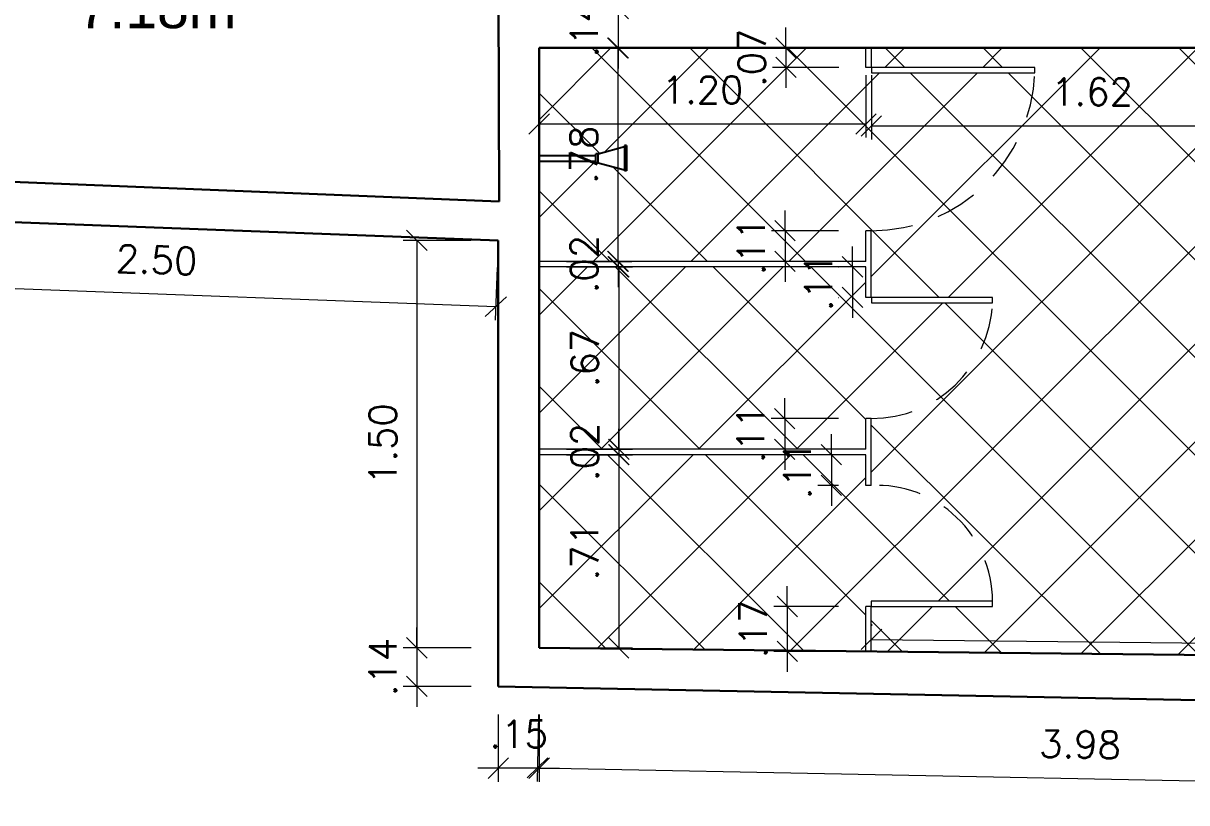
# Model space of a CAD drawing. Header units: centimetres. Extents: x 459.1 to 510, y 305.5 to 323.6.
# Drawn here: x 489.816 to 494.088, y 306.003 to 308.867 of the extents above; entities that cross this region are included whole.
import ezdxf

# ---------------------------------------------------------------- set-up
doc = ezdxf.new("R2010")
doc.units = ezdxf.units.CM
doc.header["$LTSCALE"] = 0.8
doc.linetypes.add('HIDDEN', pattern=[9.525, 6.35, -3.175])
for name, color, linetype, lineweight in [('ARQ-ALVENARIA', 1, 'Continuous', 30), ('ARQ-COTAS', 30, 'Continuous', 9), ('ARQ-ESQ-TRACEJADA', 2, 'HIDDEN', 9), ('ARQ-ESQUADRIA', 2, 'Continuous', 15), ('ARQ-HACHURA', 253, 'Continuous', 9), ('ARQ-TEXTO4', 4, 'Continuous', 30)]:
    doc.layers.add(name, color=color, linetype=linetype, lineweight=lineweight)
doc.layers.add('Peça Sanitária', color=9, linetype='Continuous')
doc.styles.add('arial', font='arial.ttf')
doc.styles.add('Romans_Anot', font='romans.shx')
doc.dimstyles.new('Escala 1-50', dxfattribs={"dimscale": 0.5, "dimtxt": 0.2, "dimasz": 0.15, "dimexe": 0.1, "dimexo": 0.2, "dimgap": 0.15, "dimtad": 1, "dimzin": 4, "dimdsep": 46, "dimtxsty": 'Romans_Anot', "dimblk": 'OBLIQUE', "dimcen": 0.25, "dimclrd": 256, "dimclre": 256, "dimclrt": 2, "dimadec": 0, "dimazin": 0, "dimtfac": 1, "dimtix": 1, "dimtmove": 2, "dimatfit": 3, "dimfxl": 1, "dimtfillclr": 256, "dimlwd": -1, "dimlwe": -1, "dimarcsym": 0})

# ---------------------------------------------------------------- blocks, each defined once
blk = doc.blocks.new('_Oblique')
at = {"color": 0, "linetype": 'ByBlock', "lineweight": -2}
blk.add_line((-0.5, -0.5), (0.5, 0.5), dxfattribs=at)
blk = doc.blocks.new('*D208')
at = {"layer": 'ARQ-COTAS', "ltscale": 0.03, "transparency": 16777216}
for p, q in [((489.0556, 308.0629), (489.0483, 307.8698)), ((491.5561, 307.9694), (491.5488, 307.7763)), ((489.0502, 307.9198), (491.5507, 307.8263))]:
    blk.add_line(p, q, dxfattribs=at)
at = {"layer": 'Defpoints', "color": 0, "lineweight": 5, "ltscale": 0.03, "transparency": 16777216}
for p in [(489.0593, 308.1628), (491.5598, 308.0693), (491.5507, 307.8263)]:
    blk.add_point(p, dxfattribs=at)
at = {"layer": 'ARQ-COTAS', "ltscale": 0.03, "transparency": 16777216, "xscale": 0.075, "yscale": 0.075, "zscale": 0.075}
for p, rotation in [((489.0502, 307.9198), 177.8586615851163), ((491.5507, 307.8263), 357.8586615851163)]:
    blk.add_blockref('_Oblique', p, dxfattribs=dict(at, rotation=rotation))
at = {"layer": 'ARQ-COTAS', "color": 2, "ltscale": 0.03, "transparency": 16777216, "insert": (490.3051, 307.9979), "char_height": 0.1, "attachment_point": 5, "rotation": 357.8587, "style": 'Romans_Anot'}
blk.add_mtext('2.50', dxfattribs=at)
blk = doc.blocks.new('*D209')
at = {"layer": 'ARQ-COTAS', "ltscale": 0.03, "transparency": 16777216}
for p, q in [((491.4598, 308.0693), (491.2107, 308.0693)), ((491.2607, 308.0693), (491.2607, 306.5725)), ((491.4598, 306.5725), (491.2107, 306.5725))]:
    blk.add_line(p, q, dxfattribs=at)
at = {"layer": 'Defpoints', "color": 0, "lineweight": 5, "ltscale": 0.03, "transparency": 16777216}
for p in [(491.5598, 308.0693), (491.2607, 306.5725), (491.5598, 306.5725)]:
    blk.add_point(p, dxfattribs=at)
at = {"layer": 'ARQ-COTAS', "ltscale": 0.03, "transparency": 16777216, "xscale": 0.075, "yscale": 0.075, "zscale": 0.075}
for p, rotation in [((491.2607, 308.0693), 90), ((491.2607, 306.5725), 270)]:
    blk.add_blockref('_Oblique', p, dxfattribs=dict(at, rotation=rotation))
at = {"layer": 'ARQ-COTAS', "color": 2, "ltscale": 0.03, "transparency": 16777216, "insert": (491.1357, 307.3209), "char_height": 0.1, "attachment_point": 5, "rotation": 90, "style": 'Romans_Anot'}
blk.add_mtext('1.50', dxfattribs=at)
blk = doc.blocks.new('*D210')
at = {"layer": 'ARQ-COTAS', "ltscale": 0.03, "transparency": 16777216}
for p, q in [((491.2608, 306.5725), (491.2608, 306.6475)), ((491.4598, 306.5725), (491.2108, 306.5725)), ((491.2608, 306.5725), (491.2608, 306.431)), ((491.4598, 306.431), (491.2108, 306.431)), ((491.2608, 306.431), (491.2608, 306.356))]:
    blk.add_line(p, q, dxfattribs=at)
at = {"layer": 'Defpoints', "color": 0, "lineweight": 5, "ltscale": 0.03, "transparency": 16777216}
for p in [(491.5598, 306.5725), (491.2608, 306.431), (491.5598, 306.431)]:
    blk.add_point(p, dxfattribs=at)
at = {"layer": 'ARQ-COTAS', "ltscale": 0.03, "transparency": 16777216, "xscale": 0.075, "yscale": 0.075, "zscale": 0.075}
for p, rotation in [((491.2608, 306.5725), 270), ((491.2608, 306.431), 90)]:
    blk.add_blockref('_Oblique', p, dxfattribs=dict(at, rotation=rotation))
at = {"layer": 'ARQ-COTAS', "color": 2, "ltscale": 0.03, "transparency": 16777216, "insert": (491.1358, 306.5018), "char_height": 0.1, "attachment_point": 5, "rotation": 90, "style": 'Romans_Anot'}
blk.add_mtext('.14', dxfattribs=at)
blk = doc.blocks.new('*D211')
at = {"layer": 'ARQ-COTAS', "ltscale": 0.03, "transparency": 16777216}
for p, q in [((491.5598, 306.3281), (491.5598, 306.0805)), ((491.7098, 306.3281), (491.7098, 306.0805)), ((491.5598, 306.1305), (491.4848, 306.1305)), ((491.7098, 306.1305), (491.5598, 306.1305)), ((491.7098, 306.1305), (491.7848, 306.1305))]:
    blk.add_line(p, q, dxfattribs=at)
at = {"layer": 'Defpoints', "color": 0, "lineweight": 5, "ltscale": 0.03, "transparency": 16777216}
for p in [(491.5598, 306.4281), (491.7098, 306.4281), (491.5598, 306.1305)]:
    blk.add_point(p, dxfattribs=at)
at = {"layer": 'ARQ-COTAS', "ltscale": 0.03, "transparency": 16777216, "xscale": 0.075, "yscale": 0.075, "zscale": 0.075}
blk.add_blockref('_Oblique', (491.5598, 306.1305), dxfattribs=at)
at = {"layer": 'ARQ-COTAS', "ltscale": 0.03, "transparency": 16777216, "xscale": 0.075, "yscale": 0.075, "zscale": 0.075, "rotation": 180}
blk.add_blockref('_Oblique', (491.7098, 306.1305), dxfattribs=at)
at = {"layer": 'ARQ-COTAS', "color": 2, "ltscale": 0.03, "transparency": 16777216, "insert": (491.6348, 306.2555), "char_height": 0.1, "attachment_point": 5, "style": 'Romans_Anot'}
blk.add_mtext('.15', dxfattribs=at)
blk = doc.blocks.new('*D212')
at = {"layer": 'ARQ-COTAS', "ltscale": 0.03, "transparency": 16777216}
for p, q in [((491.7078, 306.3281), (491.703, 306.0821)), ((495.6876, 306.2495), (495.6827, 306.0035)), ((491.7039, 306.1321), (495.6837, 306.0535))]:
    blk.add_line(p, q, dxfattribs=at)
at = {"layer": 'Defpoints', "color": 0, "lineweight": 5, "ltscale": 0.03, "transparency": 16777216}
for p in [(491.7098, 306.4281), (495.6896, 306.3495), (495.6837, 306.0535)]:
    blk.add_point(p, dxfattribs=at)
at = {"layer": 'ARQ-COTAS', "ltscale": 0.03, "transparency": 16777216, "xscale": 0.075, "yscale": 0.075, "zscale": 0.075}
for p, rotation in [((491.7039, 306.1321), 178.8685486396014), ((495.6837, 306.0535), 358.8685486396014)]:
    blk.add_blockref('_Oblique', p, dxfattribs=dict(at, rotation=rotation))
at = {"layer": 'ARQ-COTAS', "color": 2, "ltscale": 0.03, "transparency": 16777216, "insert": (493.6963, 306.2177), "char_height": 0.1, "attachment_point": 5, "rotation": 358.8685, "style": 'Romans_Anot'}
blk.add_mtext('3.98', dxfattribs=at)
blk = doc.blocks.new('*D415')
at = {"layer": 'ARQ-COTAS', "ltscale": 0.03, "transparency": 16777216}
for p, q in [((492.0006, 308.9204), (492.0006, 308.9954)), ((491.9014, 308.9204), (491.9506, 308.9204)), ((492.0006, 308.9204), (492.0006, 308.7765)), ((491.9014, 308.7765), (491.9506, 308.7765)), ((492.0006, 308.7765), (492.0006, 308.7015))]:
    blk.add_line(p, q, dxfattribs=at)
at = {"layer": 'Defpoints', "color": 0, "lineweight": 5, "ltscale": 0.03, "transparency": 16777216}
for p in [(492.0014, 308.9204), (492.0006, 308.7765), (492.0014, 308.7765)]:
    blk.add_point(p, dxfattribs=at)
at = {"layer": 'ARQ-COTAS', "ltscale": 0.03, "transparency": 16777216, "xscale": 0.075, "yscale": 0.075, "zscale": 0.075}
for p, rotation in [((492.0006, 308.9204), 270), ((492.0006, 308.7765), 90)]:
    blk.add_blockref('_Oblique', p, dxfattribs=dict(at, rotation=rotation))
at = {"layer": 'ARQ-COTAS', "color": 2, "ltscale": 0.03, "transparency": 16777216, "insert": (491.8756, 308.8485), "char_height": 0.1, "attachment_point": 5, "rotation": 90, "style": 'Romans_Anot'}
blk.add_mtext('.14', dxfattribs=at)
blk = doc.blocks.new('*D416')
at = {"layer": 'ARQ-COTAS', "ltscale": 0.03, "transparency": 16777216}
for p, q in [((491.8098, 308.7765), (492.0485, 308.7765)), ((491.9985, 308.7765), (491.9985, 307.9924)), ((491.8098, 307.9924), (492.0485, 307.9924))]:
    blk.add_line(p, q, dxfattribs=at)
at = {"layer": 'Defpoints', "color": 0, "lineweight": 5, "ltscale": 0.03, "transparency": 16777216}
for p in [(491.7098, 308.7765), (491.7098, 307.9924), (491.9985, 307.9924)]:
    blk.add_point(p, dxfattribs=at)
at = {"layer": 'ARQ-COTAS', "ltscale": 0.03, "transparency": 16777216, "xscale": 0.075, "yscale": 0.075, "zscale": 0.075}
for p, rotation in [((491.9985, 308.7765), 90), ((491.9985, 307.9924), 270)]:
    blk.add_blockref('_Oblique', p, dxfattribs=dict(at, rotation=rotation))
at = {"layer": 'ARQ-COTAS', "color": 2, "ltscale": 0.03, "transparency": 16777216, "insert": (491.8735, 308.3844), "char_height": 0.1, "attachment_point": 5, "rotation": 90, "style": 'Romans_Anot'}
blk.add_mtext('.78', dxfattribs=at)
blk = doc.blocks.new('*D417')
at = {"layer": 'ARQ-COTAS', "ltscale": 0.03, "transparency": 16777216}
for p, q in [((491.9999, 307.9924), (491.9999, 308.0674)), ((491.8098, 307.9924), (492.0499, 307.9924)), ((491.8098, 307.9724), (492.0499, 307.9724)), ((491.9999, 307.9924), (491.9999, 307.9724)), ((491.9999, 307.9724), (491.9999, 307.8974))]:
    blk.add_line(p, q, dxfattribs=at)
at = {"layer": 'Defpoints', "color": 0, "lineweight": 5, "ltscale": 0.03, "transparency": 16777216}
for p in [(491.7098, 307.9924), (491.7098, 307.9724), (491.9999, 307.9724)]:
    blk.add_point(p, dxfattribs=at)
at = {"layer": 'ARQ-COTAS', "ltscale": 0.03, "transparency": 16777216, "xscale": 0.075, "yscale": 0.075, "zscale": 0.075}
for p, rotation in [((491.9999, 307.9924), 270), ((491.9999, 307.9724), 90)]:
    blk.add_blockref('_Oblique', p, dxfattribs=dict(at, rotation=rotation))
at = {"layer": 'ARQ-COTAS', "color": 2, "ltscale": 0.03, "transparency": 16777216, "insert": (491.8749, 307.9824), "char_height": 0.1, "attachment_point": 5, "rotation": 90, "style": 'Romans_Anot'}
blk.add_mtext('.02', dxfattribs=at)
blk = doc.blocks.new('*D419')
at = {"layer": 'ARQ-COTAS', "ltscale": 0.03, "transparency": 16777216}
for p, q in [((491.8098, 307.9724), (492.0526, 307.9724)), ((492.0026, 307.9724), (492.0026, 307.3021)), ((491.8098, 307.3021), (492.0526, 307.3021))]:
    blk.add_line(p, q, dxfattribs=at)
at = {"layer": 'Defpoints', "color": 0, "lineweight": 5, "ltscale": 0.03, "transparency": 16777216}
for p in [(491.7098, 307.9724), (491.7098, 307.3021), (492.0026, 307.3021)]:
    blk.add_point(p, dxfattribs=at)
at = {"layer": 'ARQ-COTAS', "ltscale": 0.03, "transparency": 16777216, "xscale": 0.075, "yscale": 0.075, "zscale": 0.075}
for p, rotation in [((492.0026, 307.9724), 90), ((492.0026, 307.3021), 270)]:
    blk.add_blockref('_Oblique', p, dxfattribs=dict(at, rotation=rotation))
at = {"layer": 'ARQ-COTAS', "color": 2, "ltscale": 0.03, "transparency": 16777216, "insert": (491.8776, 307.6372), "char_height": 0.1, "attachment_point": 5, "rotation": 90, "style": 'Romans_Anot'}
blk.add_mtext('.67', dxfattribs=at)
blk = doc.blocks.new('*D421')
at = {"layer": 'ARQ-COTAS', "ltscale": 0.03, "transparency": 16777216}
for p, q in [((492.0028, 307.3021), (492.0028, 307.3771)), ((491.8098, 307.3021), (492.0528, 307.3021)), ((491.8098, 307.2821), (492.0528, 307.2821)), ((492.0028, 307.3021), (492.0028, 307.2821)), ((492.0028, 307.2821), (492.0028, 307.2071))]:
    blk.add_line(p, q, dxfattribs=at)
at = {"layer": 'Defpoints', "color": 0, "lineweight": 5, "ltscale": 0.03, "transparency": 16777216}
for p in [(491.7098, 307.3021), (491.7098, 307.2821), (492.0028, 307.2821)]:
    blk.add_point(p, dxfattribs=at)
at = {"layer": 'ARQ-COTAS', "ltscale": 0.03, "transparency": 16777216, "xscale": 0.075, "yscale": 0.075, "zscale": 0.075}
for p, rotation in [((492.0028, 307.3021), 270), ((492.0028, 307.2821), 90)]:
    blk.add_blockref('_Oblique', p, dxfattribs=dict(at, rotation=rotation))
at = {"layer": 'ARQ-COTAS', "color": 2, "ltscale": 0.03, "transparency": 16777216, "insert": (491.8778, 307.2921), "char_height": 0.1, "attachment_point": 5, "rotation": 90, "style": 'Romans_Anot'}
blk.add_mtext('.02', dxfattribs=at)
blk = doc.blocks.new('*D422')
at = {"layer": 'ARQ-COTAS', "ltscale": 0.03, "transparency": 16777216}
for p, q in [((491.8098, 307.2821), (492.0522, 307.2821)), ((492.0022, 307.2821), (492.0022, 306.5725)), ((491.8098, 306.5725), (492.0522, 306.5725))]:
    blk.add_line(p, q, dxfattribs=at)
at = {"layer": 'Defpoints', "color": 0, "lineweight": 5, "ltscale": 0.03, "transparency": 16777216}
for p in [(491.7098, 307.2821), (491.7098, 306.5725), (492.0022, 306.5725)]:
    blk.add_point(p, dxfattribs=at)
at = {"layer": 'ARQ-COTAS', "ltscale": 0.03, "transparency": 16777216, "xscale": 0.075, "yscale": 0.075, "zscale": 0.075}
for p, rotation in [((492.0022, 307.2821), 90), ((492.0022, 306.5725), 270)]:
    blk.add_blockref('_Oblique', p, dxfattribs=dict(at, rotation=rotation))
at = {"layer": 'ARQ-COTAS', "color": 2, "ltscale": 0.03, "transparency": 16777216, "insert": (491.8772, 306.9273), "char_height": 0.1, "attachment_point": 5, "rotation": 90, "style": 'Romans_Anot'}
blk.add_mtext('.71', dxfattribs=at)
blk = doc.blocks.new('*D423')
at = {"layer": 'ARQ-COTAS', "ltscale": 0.03, "transparency": 16777216}
for p, q in [((492.6163, 308.7765), (492.6163, 308.8515)), ((492.8098, 308.7765), (492.5663, 308.7765)), ((492.6163, 308.7765), (492.6163, 308.7049)), ((492.8098, 308.7049), (492.5663, 308.7049)), ((492.6163, 308.7049), (492.6163, 308.6299))]:
    blk.add_line(p, q, dxfattribs=at)
at = {"layer": 'Defpoints', "color": 0, "lineweight": 5, "ltscale": 0.03, "transparency": 16777216}
for p in [(492.9098, 308.7765), (492.6163, 308.7049), (492.9098, 308.7049)]:
    blk.add_point(p, dxfattribs=at)
at = {"layer": 'ARQ-COTAS', "ltscale": 0.03, "transparency": 16777216, "xscale": 0.075, "yscale": 0.075, "zscale": 0.075}
for p, rotation in [((492.6163, 308.7765), 270), ((492.6163, 308.7049), 90)]:
    blk.add_blockref('_Oblique', p, dxfattribs=dict(at, rotation=rotation))
at = {"layer": 'ARQ-COTAS', "color": 2, "ltscale": 0.03, "transparency": 16777216, "insert": (492.4913, 308.7407), "char_height": 0.1, "attachment_point": 5, "rotation": 90, "style": 'Romans_Anot'}
blk.add_mtext('.07', dxfattribs=at)
blk = doc.blocks.new('*D424')
at = {"layer": 'ARQ-COTAS', "ltscale": 0.03, "transparency": 16777216}
for p, q in [((492.6131, 308.1049), (492.6131, 308.1799)), ((492.8097, 308.1049), (492.5631, 308.1049)), ((492.6131, 308.1049), (492.6131, 307.9924)), ((492.8097, 307.9924), (492.5631, 307.9924)), ((492.6131, 307.9924), (492.6131, 307.9174))]:
    blk.add_line(p, q, dxfattribs=at)
at = {"layer": 'Defpoints', "color": 0, "lineweight": 5, "ltscale": 0.03, "transparency": 16777216}
for p in [(492.9097, 308.1049), (492.6131, 307.9924), (492.9097, 307.9924)]:
    blk.add_point(p, dxfattribs=at)
at = {"layer": 'ARQ-COTAS', "ltscale": 0.03, "transparency": 16777216, "xscale": 0.075, "yscale": 0.075, "zscale": 0.075}
for p, rotation in [((492.6131, 308.1049), 270), ((492.6131, 307.9924), 90)]:
    blk.add_blockref('_Oblique', p, dxfattribs=dict(at, rotation=rotation))
at = {"layer": 'ARQ-COTAS', "color": 2, "ltscale": 0.03, "transparency": 16777216, "insert": (492.4881, 308.0486), "char_height": 0.1, "attachment_point": 5, "rotation": 90, "style": 'Romans_Anot'}
blk.add_mtext('.11', dxfattribs=at)
blk = doc.blocks.new('*D426')
at = {"layer": 'ARQ-COTAS', "ltscale": 0.03, "transparency": 16777216}
for p, q in [((492.8604, 307.9724), (492.8604, 308.0474)), ((492.8097, 307.9724), (492.8104, 307.9724)), ((492.8604, 307.9724), (492.8604, 307.8599)), ((492.8097, 307.8599), (492.8104, 307.8599)), ((492.8604, 307.8599), (492.8604, 307.7849))]:
    blk.add_line(p, q, dxfattribs=at)
at = {"layer": 'Defpoints', "color": 0, "lineweight": 5, "ltscale": 0.03, "transparency": 16777216}
for p in [(492.9097, 307.9724), (492.8604, 307.8599), (492.9097, 307.8599)]:
    blk.add_point(p, dxfattribs=at)
at = {"layer": 'ARQ-COTAS', "ltscale": 0.03, "transparency": 16777216, "xscale": 0.075, "yscale": 0.075, "zscale": 0.075}
for p, rotation in [((492.8604, 307.9724), 270), ((492.8604, 307.8599), 90)]:
    blk.add_blockref('_Oblique', p, dxfattribs=dict(at, rotation=rotation))
at = {"layer": 'ARQ-COTAS', "color": 2, "ltscale": 0.03, "transparency": 16777216, "insert": (492.7354, 307.9161), "char_height": 0.1, "attachment_point": 5, "rotation": 90, "style": 'Romans_Anot'}
blk.add_mtext('.11', dxfattribs=at)
blk = doc.blocks.new('*D427')
at = {"layer": 'ARQ-COTAS', "ltscale": 0.03, "transparency": 16777216}
for p, q in [((492.6117, 307.4149), (492.6117, 307.4899)), ((492.8097, 307.4149), (492.5617, 307.4149)), ((492.6117, 307.4149), (492.6117, 307.3021)), ((492.8097, 307.3021), (492.5617, 307.3021)), ((492.6117, 307.3021), (492.6117, 307.2271))]:
    blk.add_line(p, q, dxfattribs=at)
at = {"layer": 'Defpoints', "color": 0, "lineweight": 5, "ltscale": 0.03, "transparency": 16777216}
for p in [(492.9097, 307.4149), (492.6117, 307.3021), (492.9097, 307.3021)]:
    blk.add_point(p, dxfattribs=at)
at = {"layer": 'ARQ-COTAS', "ltscale": 0.03, "transparency": 16777216, "xscale": 0.075, "yscale": 0.075, "zscale": 0.075}
for p, rotation in [((492.6117, 307.4149), 270), ((492.6117, 307.3021), 90)]:
    blk.add_blockref('_Oblique', p, dxfattribs=dict(at, rotation=rotation))
at = {"layer": 'ARQ-COTAS', "color": 2, "ltscale": 0.03, "transparency": 16777216, "insert": (492.4867, 307.3585), "char_height": 0.1, "attachment_point": 5, "rotation": 90, "style": 'Romans_Anot'}
blk.add_mtext('.11', dxfattribs=at)
blk = doc.blocks.new('*D428')
at = {"layer": 'ARQ-COTAS', "ltscale": 0.03, "transparency": 16777216}
for p, q in [((492.7831, 307.2821), (492.7831, 307.3571)), ((492.8097, 307.2821), (492.7331, 307.2821)), ((492.7831, 307.2821), (492.7831, 307.1694)), ((492.8097, 307.1694), (492.7331, 307.1694)), ((492.7831, 307.1694), (492.7831, 307.0944))]:
    blk.add_line(p, q, dxfattribs=at)
at = {"layer": 'Defpoints', "color": 0, "lineweight": 5, "ltscale": 0.03, "transparency": 16777216}
for p in [(492.9097, 307.2821), (492.7831, 307.1694), (492.9097, 307.1694)]:
    blk.add_point(p, dxfattribs=at)
at = {"layer": 'ARQ-COTAS', "ltscale": 0.03, "transparency": 16777216, "xscale": 0.075, "yscale": 0.075, "zscale": 0.075}
for p, rotation in [((492.7831, 307.2821), 270), ((492.7831, 307.1694), 90)]:
    blk.add_blockref('_Oblique', p, dxfattribs=dict(at, rotation=rotation))
at = {"layer": 'ARQ-COTAS', "color": 2, "ltscale": 0.03, "transparency": 16777216, "insert": (492.6581, 307.2257), "char_height": 0.1, "attachment_point": 5, "rotation": 90, "style": 'Romans_Anot'}
blk.add_mtext('.11', dxfattribs=at)
blk = doc.blocks.new('*D429')
at = {"layer": 'ARQ-COTAS', "ltscale": 0.03, "transparency": 16777216}
for p, q in [((492.6211, 306.7244), (492.6211, 306.7994)), ((492.8097, 306.7244), (492.5711, 306.7244)), ((492.6211, 306.7244), (492.6211, 306.5594)), ((492.8097, 306.5594), (492.5711, 306.5594)), ((492.6211, 306.5594), (492.6211, 306.4844))]:
    blk.add_line(p, q, dxfattribs=at)
at = {"layer": 'Defpoints', "color": 0, "lineweight": 5, "ltscale": 0.03, "transparency": 16777216}
for p in [(492.9097, 306.7244), (492.6211, 306.5594), (492.9097, 306.5594)]:
    blk.add_point(p, dxfattribs=at)
at = {"layer": 'ARQ-COTAS', "ltscale": 0.03, "transparency": 16777216, "xscale": 0.075, "yscale": 0.075, "zscale": 0.075}
for p, rotation in [((492.6211, 306.7244), 270), ((492.6211, 306.5594), 90)]:
    blk.add_blockref('_Oblique', p, dxfattribs=dict(at, rotation=rotation))
at = {"layer": 'ARQ-COTAS', "color": 2, "ltscale": 0.03, "transparency": 16777216, "insert": (492.4961, 306.6419), "char_height": 0.1, "attachment_point": 5, "rotation": 90, "style": 'Romans_Anot'}
blk.add_mtext('.17', dxfattribs=at)
blk = doc.blocks.new('*D435')
at = {"layer": 'ARQ-COTAS', "ltscale": 0.03, "transparency": 16777216}
for p, q in [((492.9298, 308.6765), (492.9298, 308.4402)), ((494.5508, 308.6765), (494.5508, 308.4402)), ((492.9298, 308.4902), (494.5508, 308.4902))]:
    blk.add_line(p, q, dxfattribs=at)
at = {"layer": 'Defpoints', "color": 0, "lineweight": 5, "ltscale": 0.03, "transparency": 16777216}
for p in [(492.9298, 308.7765), (494.5508, 308.7765), (494.5508, 308.4902)]:
    blk.add_point(p, dxfattribs=at)
at = {"layer": 'ARQ-COTAS', "ltscale": 0.03, "transparency": 16777216, "xscale": 0.075, "yscale": 0.075, "zscale": 0.075, "rotation": 180}
blk.add_blockref('_Oblique', (492.9298, 308.4902), dxfattribs=at)
at = {"layer": 'ARQ-COTAS', "ltscale": 0.03, "transparency": 16777216, "xscale": 0.075, "yscale": 0.075, "zscale": 0.075}
blk.add_blockref('_Oblique', (494.5508, 308.4902), dxfattribs=at)
at = {"layer": 'ARQ-COTAS', "color": 2, "ltscale": 0.03, "transparency": 16777216, "insert": (493.7403, 308.6152), "char_height": 0.1, "attachment_point": 5, "style": 'Romans_Anot'}
blk.add_mtext('1.62', dxfattribs=at)
blk = doc.blocks.new('*D441')
at = {"layer": 'ARQ-COTAS', "ltscale": 0.03, "transparency": 16777216}
for p, q in [((492.9307, 306.6594), (492.9307, 306.6536)), ((495.6907, 306.629), (495.6906, 306.6232)), ((492.9301, 306.6036), (495.6901, 306.5732))]:
    blk.add_line(p, q, dxfattribs=at)
at = {"layer": 'Defpoints', "color": 0, "lineweight": 5, "ltscale": 0.03, "transparency": 16777216}
for p in [(492.9296, 306.5594), (495.6901, 306.5732), (495.6896, 306.529)]:
    blk.add_point(p, dxfattribs=at)
at = {"layer": 'ARQ-COTAS', "ltscale": 0.03, "transparency": 16777216, "xscale": 0.075, "yscale": 0.075, "zscale": 0.075}
for p, rotation in [((492.9301, 306.6036), 179.3691035341456), ((495.6901, 306.5732), 359.3691035341456)]:
    blk.add_blockref('_Oblique', p, dxfattribs=dict(at, rotation=rotation))
at = {"layer": 'ARQ-COTAS', "color": 2, "ltscale": 0.03, "transparency": 16777216, "insert": (494.3115, 306.7134), "char_height": 0.1, "attachment_point": 5, "rotation": 359.3691, "style": 'Romans_Anot'}
blk.add_mtext('2.76', dxfattribs=at)
blk = doc.blocks.new('*D446')
at = {"layer": 'ARQ-COTAS', "ltscale": 0.03, "transparency": 16777216}
for p, q in [((491.7098, 308.6765), (491.7098, 308.4473)), ((492.9098, 308.6764), (492.9098, 308.4472)), ((491.7098, 308.4973), (492.9098, 308.4972))]:
    blk.add_line(p, q, dxfattribs=at)
at = {"layer": 'Defpoints', "color": 0, "lineweight": 5, "ltscale": 0.03, "transparency": 16777216}
for p in [(491.7098, 308.7765), (492.9098, 308.7764), (492.9098, 308.4972)]:
    blk.add_point(p, dxfattribs=at)
at = {"layer": 'ARQ-COTAS', "ltscale": 0.03, "transparency": 16777216, "xscale": 0.075, "yscale": 0.075, "zscale": 0.075}
for p, rotation in [((491.7098, 308.4973), 179.9962937509682), ((492.9098, 308.4972), 359.9962937509683)]:
    blk.add_blockref('_Oblique', p, dxfattribs=dict(at, rotation=rotation))
at = {"layer": 'ARQ-COTAS', "color": 2, "ltscale": 0.03, "transparency": 16777216, "insert": (492.3098, 308.6222), "char_height": 0.1, "attachment_point": 5, "rotation": 359.9963, "style": 'Romans_Anot'}
blk.add_mtext('1.20', dxfattribs=at)

msp = doc.modelspace()

# ---------------------------------------------------------------- hatches: boundary and pattern name
at = {"layer": 'ARQ-HACHURA', "ltscale": 0.03, "transparency": 33554687}
h = msp.add_hatch(dxfattribs=at)
h.set_pattern_fill('ANSI37', color=256, scale=0.08, angle=270)
h.paths.add_polyline_path([(493.7807, 310.2804), (493.3357, 310.2804), (493.3357, 310.3004), (493.3157, 310.3004), (493.3174, 310.384), (491.7045, 310.3734), (491.7045, 309.6604), (493.3022, 309.6604), (493.3063, 309.855), (493.3263, 309.855, 0.405729)])
h.paths.add_polyline_path([(493.7952, 310.9704), (493.3502, 310.9704), (493.3502, 310.9904), (493.3302, 310.9904), (493.3335, 311.1441), (491.7045, 311.1334), (491.7045, 310.78), (491.9127, 310.78), (491.9127, 310.7861), (491.921, 310.7861), (492.0176, 310.8119), (492.0176, 310.8161), (492.0259, 310.8161), (492.0259, 310.7227), (492.0176, 310.7227), (492.0176, 310.7268), (491.921, 310.7527), (491.9127, 310.7527), (491.9127, 310.7588), (491.7045, 310.7588), (491.7045, 310.3934), (493.3178, 310.404), (493.3208, 310.5454), (493.3408, 310.5454, 0.406388)])
h.paths.add_polyline_path([(487.0772, 307.3696), (487.0772, 307.4021), (487.0772, 308.1121), (485.9582, 308.1121), (485.9582, 306.6292), (487.0772, 306.6321), (487.0771, 306.6696), (486.3772, 306.6696), (486.3772, 306.7096, -0.431544)])
h.paths.add_polyline_path([(485.9382, 308.1121), (485.1382, 308.1121), (485.1382, 306.6271), (485.3232, 306.6271), (485.9182, 306.6291), (485.9382, 306.6292)])
h.paths.add_polyline_path([(492.9297, 307.1694), (492.9097, 307.1694), (492.9097, 307.2821), (491.7098, 307.2821), (491.7098, 306.5725), (492.9096, 306.5594), (492.9097, 306.7244), (492.9297, 306.7244), (492.9297, 306.7444), (493.3747, 306.7444, 0.427723)])
h.paths.add_polyline_path([(493.375, 307.8399), (492.93, 307.8399), (492.93, 307.8599), (492.9097, 307.8599), (492.9097, 307.9724), (491.7098, 307.9724), (491.7098, 307.3021), (492.9097, 307.3021), (492.9097, 307.4149), (492.9297, 307.4149, 0.400612)])
h.paths.add_polyline_path([(493.5298, 308.6849), (492.9298, 308.6849), (492.9298, 308.7049), (492.9098, 308.7049), (492.9098, 308.7765), (491.7098, 308.7765), (491.7098, 308.3819), (491.9179, 308.3819), (491.9179, 308.388), (491.9262, 308.388), (492.0228, 308.4139), (492.0228, 308.418), (492.0312, 308.418), (492.0312, 308.3246), (492.0228, 308.3246), (492.0228, 308.3288), (491.9262, 308.3547), (491.9179, 308.3547), (491.9179, 308.3607), (491.7098, 308.3607), (491.7098, 307.9924), (492.9097, 307.9924), (492.9097, 308.1049), (492.9297, 308.1049, 0.404302)])
h.paths.add_polyline_path([(493.3211, 309.6102), (493.3211, 309.6104), (493.3011, 309.6104), (493.3017, 309.6404), (491.7045, 309.6404), (491.7045, 308.9204), (493.2865, 308.9204), (493.2917, 309.1654), (493.3117, 309.1654), (493.3117, 309.1854), (493.7567, 309.1854, 0.422113)])
h.paths.add_polyline_path([(494.5508, 308.7765), (492.9298, 308.7765), (492.9298, 308.7049), (493.5298, 308.7049), (493.5298, 308.6849, -0.404302), (492.9297, 308.1049), (492.9297, 307.8599), (492.93, 307.8599), (493.375, 307.8599), (493.375, 307.8399, -0.400612), (492.9297, 307.4149), (492.9297, 307.1694, -0.427723), (493.3747, 306.7444), (493.3747, 306.7244), (492.9297, 306.7244), (492.9296, 306.5592), (495.6896, 306.529), (495.9276, 307.9593), (495.9342, 307.9988, -0.445555), (495.3491, 308.6493), (495.3491, 308.6893), (496.0491, 308.6893), (496.0557, 308.7287), (496.0606, 308.7583), (495.1616, 308.7583), (495.1616, 307.8583), (494.7116, 307.8583), (494.7116, 307.3063), (494.5614, 307.3356)])
h.paths.add_polyline_path([(496.4787, 311.3215), (494.6666, 311.2053), (494.6666, 311.1153), (494.5266, 311.1153), (493.7554, 311.1469), (493.3535, 311.1443), (493.3502, 310.9904), (493.7952, 310.9904), (493.7952, 310.9704, -0.406388), (493.3408, 310.5454), (493.3357, 310.3004), (493.7807, 310.3004), (493.7807, 310.2804, -0.405729), (493.3263, 309.855), (493.3211, 309.6102, -0.421593), (493.7567, 309.1862), (493.7567, 309.1654), (493.3117, 309.1654), (493.3065, 308.9204), (494.5435, 308.9204), (494.5266, 310.4353), (494.6666, 310.4353), (494.6666, 309.8083), (495.1166, 309.8083), (495.1166, 308.9083), (496.0856, 308.9083), (496.0936, 308.9577), (496.1017, 309.007), (495.4017, 309.007), (495.4017, 309.047, -0.480237), (496.2142, 309.6979), (496.2223, 309.7473)])
h.paths.add_polyline_path([(485.9825, 307.3927), (487.105, 307.3927), (487.105, 307.9518), (485.9825, 307.9518)], flags=9)
h.paths.add_polyline_path([(494.317, 306.5275), (495.6378, 306.5275), (495.6378, 307.3392), (494.317, 307.3392)], flags=9)
h.paths.add_polyline_path([(494.5964, 310.2067), (495.7892, 310.2067), (495.7892, 311.0185), (494.5964, 311.0185)], flags=25)

# ---------------------------------------------------------------- linework, layer by layer
at = {"layer": 'ARQ-ALVENARIA'}
for p, q in [((491.554, 311.1329), (491.5633, 308.2129)), ((491.7098, 306.5725), (491.7098, 308.7765)), ((491.7098, 308.7765), (494.5508, 308.7765)), ((491.5633, 308.2129), (489.059, 308.3129)), ((491.5598, 308.0693), (489.0593, 308.1628)), ((491.5598, 306.431), (491.5598, 308.0693)), ((495.6896, 306.529), (491.7098, 306.5725)), ((495.8266, 306.3468), (491.5598, 306.431))]:
    msp.add_line(p, q, dxfattribs=at)
at = {"layer": 'ARQ-ESQ-TRACEJADA', "ltscale": 0.03}
for centre, radius, start, end in [((492.9297, 308.7053), 0.6004, 270, 358.0543), ((492.9297, 307.8607), 0.4458, 270, 357.3265), ((492.9492, 306.7444), 0.4254, 0, 92.6301)]:
    msp.add_arc(centre, radius, start, end, dxfattribs=at)
at = {"layer": 'ARQ-ESQUADRIA'}
for p, q in [((492.9098, 308.7049), (492.9098, 308.7765)), ((492.9298, 308.7049), (492.9298, 308.7765)), ((492.9298, 308.7049), (492.9098, 308.7049)), ((492.9297, 308.1049), (492.9097, 308.1049)), ((492.9097, 307.9924), (492.9097, 308.1049)), ((492.9297, 307.8599), (492.9297, 308.1049)), ((492.9097, 307.9924), (491.7098, 307.9924)), ((492.9097, 307.9724), (491.7098, 307.9724)), ((492.9097, 307.8599), (492.9097, 307.9724)), ((492.9297, 307.8599), (492.9097, 307.8599)), ((492.9297, 307.4149), (492.9097, 307.4149)), ((492.9097, 307.3021), (492.9097, 307.4149)), ((492.9297, 307.1694), (492.9297, 307.4149)), ((492.9097, 307.3021), (491.7098, 307.3021)), ((492.9097, 307.2821), (491.7098, 307.2821)), ((492.9097, 307.1694), (492.9097, 307.2821)), ((492.9297, 307.1694), (492.9097, 307.1694)), ((492.9096, 306.5594), (492.9097, 306.7244)), ((492.9297, 306.7244), (492.9097, 306.7244)), ((492.9296, 306.5594), (492.9297, 306.7244))]:
    msp.add_line(p, q, dxfattribs=at)
for points in [[(492.9298, 308.7049), (492.9298, 308.6849), (493.5298, 308.6849), (493.5298, 308.7049)], [(493.375, 307.8399), (493.375, 307.8599), (492.93, 307.8599), (492.93, 307.8399)], [(493.3747, 306.7244), (493.3747, 306.7444), (492.9297, 306.7444), (492.9297, 306.7244)]]:
    msp.add_lwpolyline(points, close=True, dxfattribs=at)
at = {"layer": 'Peça Sanitária'}
for p, q in [((491.7096, 308.3819), (491.9179, 308.3819)), ((491.9262, 308.388), (491.9179, 308.388)), ((491.9179, 308.3547), (491.9179, 308.388)), ((491.9262, 308.388), (492.0228, 308.4139)), ((491.9262, 308.3547), (491.9262, 308.388)), ((492.0228, 308.418), (492.0228, 308.3246)), ((492.0312, 308.418), (492.0228, 308.418)), ((492.0312, 308.418), (492.0312, 308.3246)), ((491.7096, 308.3607), (491.9179, 308.3607)), ((491.9262, 308.3547), (491.9179, 308.3547)), ((491.9262, 308.3547), (492.0228, 308.3288)), ((492.0312, 308.3246), (492.0228, 308.3246))]:
    msp.add_line(p, q, dxfattribs=at)

# ---------------------------------------------------------------- texts
at = {"layer": 'ARQ-TEXTO4', "ltscale": 0.03, "insert": (489.0402, 309.7491), "char_height": 0.15, "attachment_point": 1, "style": 'arial'}
msp.add_mtext_dynamic_manual_height_columns('\\pi0.3595,t1.4095;PASTELARIA / PRÉ \\P\\pi0.15563,t1.20563;PREPARO DE MASSAS \\P\\pi0.47604,t1.52604;E SOBREMESAS\\P\\pi0.97551,t2.02551;7.18m²', width=2.589806, gutter_width=39.7083, heights=[0], dxfattribs=at)

# ---------------------------------------------------------------- dimensions: what is measured, and where the dimension line sits
at = {"layer": 'ARQ-COTAS', "ltscale": 0.03}
for base, p1, p2, picture, middle in [((492.0006, 308.7765), (492.0014, 308.9204), (492.0014, 308.7765), '*D415', (491.8756, 308.8485)), ((492.6163, 308.7049), (492.9098, 308.7765), (492.9098, 308.7049), '*D423', (492.4913, 308.7407)), ((491.9985, 307.9924), (491.7098, 308.7765), (491.7098, 307.9924), '*D416', (491.8735, 308.3844)), ((492.6131, 307.9924), (492.9097, 308.1049), (492.9097, 307.9924), '*D424', (492.4881, 308.0486)), ((491.2607, 306.5725), (491.5598, 308.0693), (491.5598, 306.5725), '*D209', (491.1357, 307.3209)), ((492.8604, 307.8599), (492.9097, 307.9724), (492.9097, 307.8599), '*D426', (492.7354, 307.9161)), ((492.0026, 307.3021), (491.7098, 307.9724), (491.7098, 307.3021), '*D419', (491.8776, 307.6372)), ((492.6117, 307.3021), (492.9097, 307.4149), (492.9097, 307.3021), '*D427', (492.4867, 307.3585)), ((492.0028, 307.2821), (491.7098, 307.3021), (491.7098, 307.2821), '*D421', (491.8778, 307.2921)), ((492.7831, 307.1694), (492.9097, 307.2821), (492.9097, 307.1694), '*D428', (492.6581, 307.2257)), ((492.0022, 306.5725), (491.7098, 307.2821), (491.7098, 306.5725), '*D422', (491.8772, 306.9273)), ((492.6211271, 306.559374), (492.9096535, 306.7243742), (492.9096535, 306.559374), '*D429', (492.4961271, 306.6418741)), ((491.2608, 306.431), (491.5598, 306.5725), (491.5598, 306.431), '*D210', (491.1358, 306.5018))]:
    dim = msp.add_linear_dim(base=base, p1=p1, p2=p2, angle=90, dimstyle='Escala 1-50', dxfattribs=at)
    dim.commit()
    dim.dimension.update_dxf_attribs({"geometry": picture, "text_midpoint": middle})
for p1, p2, distance, picture, middle in [((491.7098, 308.7765), (492.9098, 308.7764), -0.2792, '*D446', (492.3098, 308.6222)), ((492.9298, 308.7765), (494.5508, 308.7765), -0.2863, '*D435', (493.7403, 308.6152)), ((489.0593, 308.1628), (491.5598, 308.0693), -0.2432, '*D208', (490.3051, 307.9979)), ((491.7098, 307.9924), (491.7098, 307.9724), 0.2901, '*D417', (491.8749, 307.9824)), ((492.9296, 306.5594), (495.6896, 306.529), 0.0442, '*D441', (494.3115, 306.7134)), ((491.7098, 306.4281), (495.6896, 306.3495), -0.2961, '*D212', (493.6963, 306.2177))]:
    dim = msp.add_aligned_dim(p1=p1, p2=p2, distance=distance, dimstyle='Escala 1-50', dxfattribs=at)
    dim.commit()
    dim.dimension.update_dxf_attribs({"geometry": picture, "text_midpoint": middle})
dim = msp.add_linear_dim(base=(491.5598, 306.1305), p1=(491.7098, 306.4281), p2=(491.5598, 306.4281), dimstyle='Escala 1-50', dxfattribs=at)
dim.commit()
dim.dimension.update_dxf_attribs({"geometry": '*D211', "text_midpoint": (491.6348, 306.2555)})

doc.saveas('drawing.dxf')
